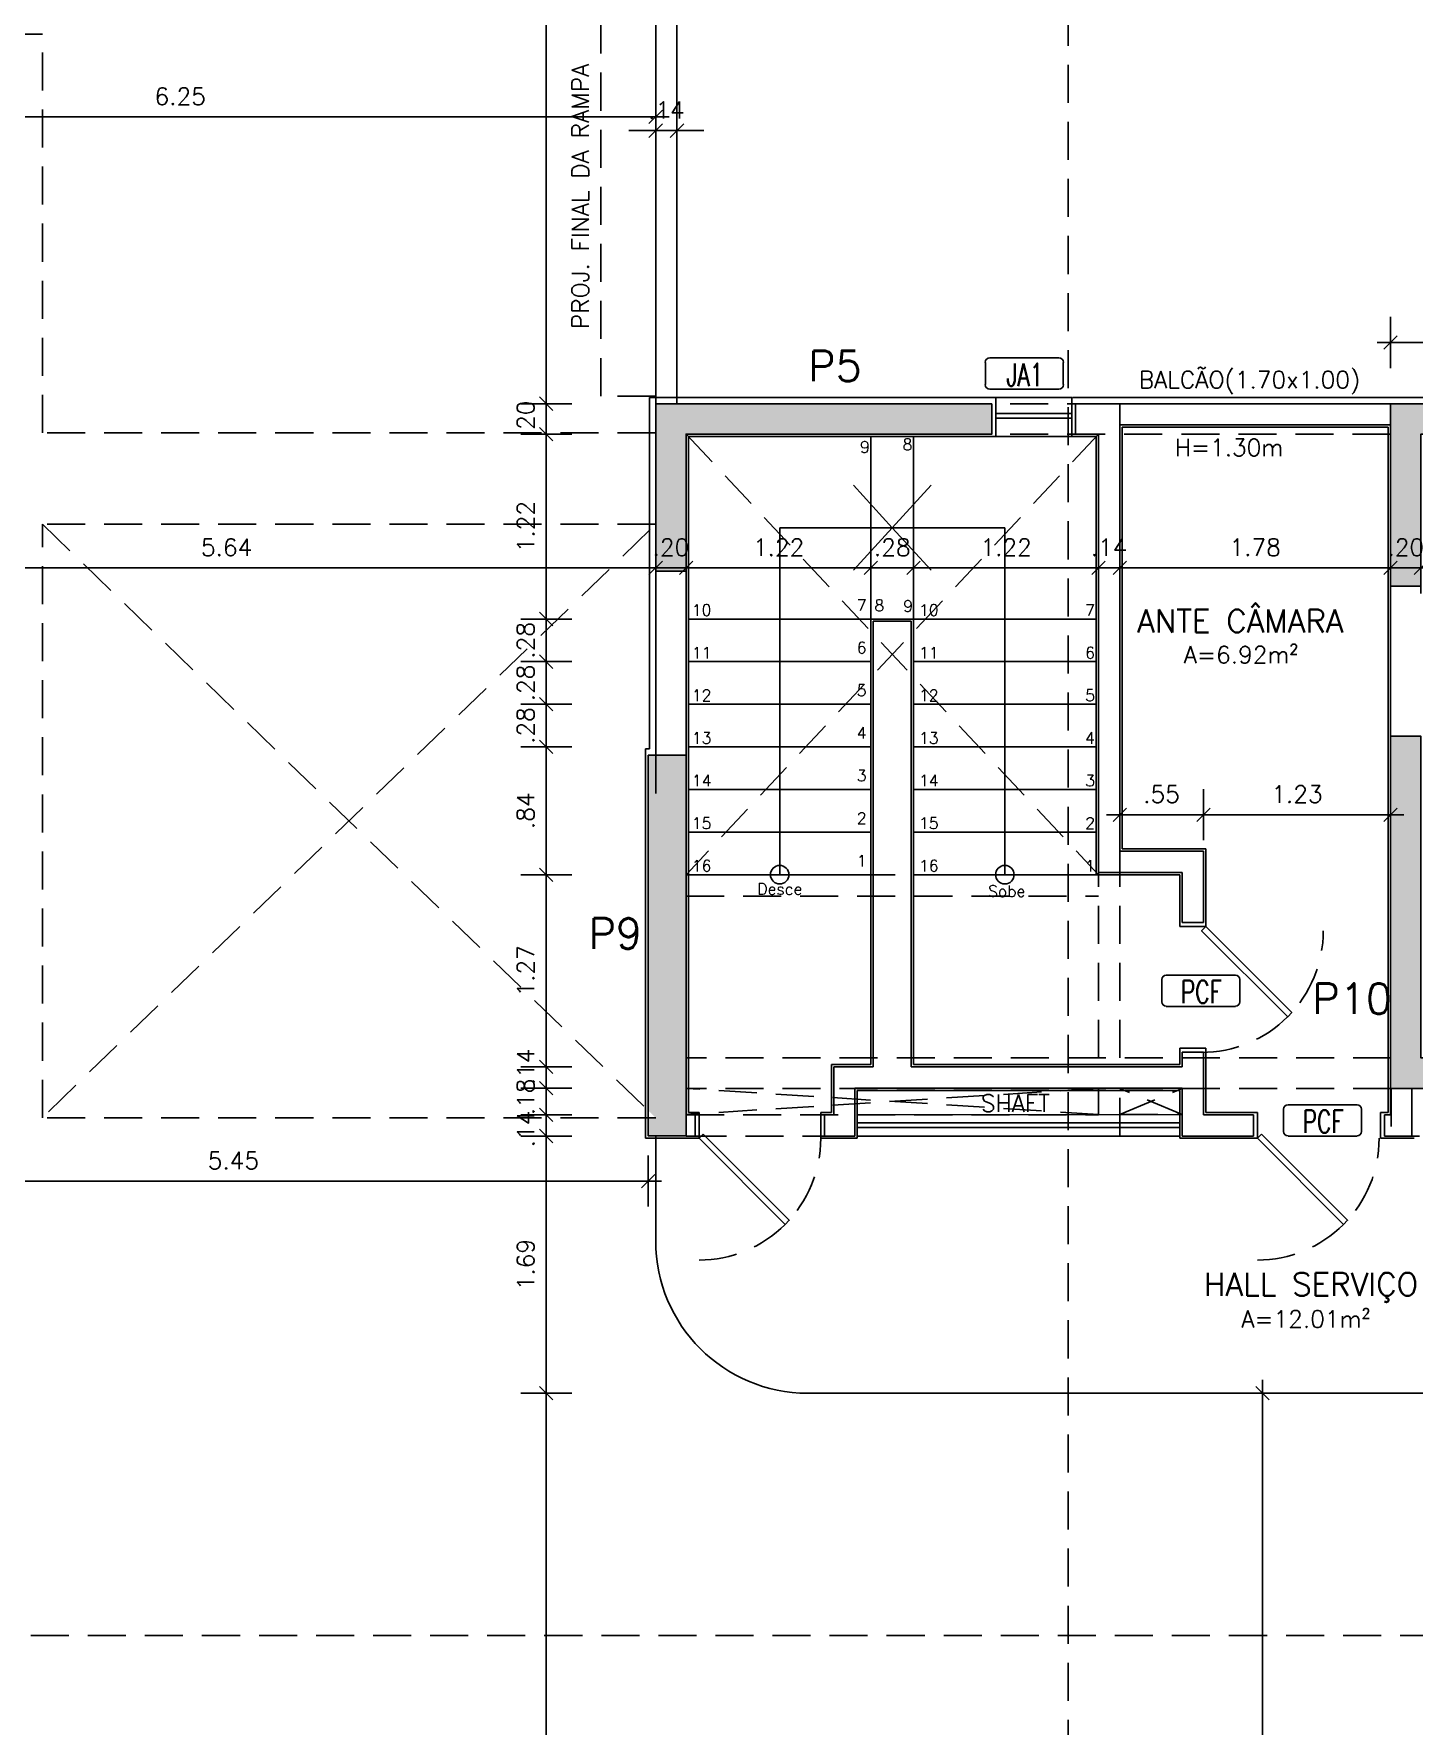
# Model space of a CAD drawing. Header units: millimetres. Extents: x 963.8 to 1035.8, y -131.7 to -87.
# Drawn here: x 999.09 to 1008.16, y -106.95 to -95.83 of the extents above; entities that cross this region are included whole.
import ezdxf
from ezdxf.enums import TextEntityAlignment as Align

# ---------------------------------------------------------------- set-up
doc = ezdxf.new("R2010")
doc.units = ezdxf.units.MM
doc.linetypes.add('DASHED2', pattern=[0.375, 0.25, -0.125])
doc.linetypes.add('HIDDEN', pattern=[0.375, 0.25, -0.125])
for name, color, linetype in [('COTA', 11, 'Continuous'), ('EM VISTA', 2, 'Continuous'), ('EMVISTA', 2, 'Continuous'), ('ESQUADRIA', 2, 'Continuous'), ('ESQUADRIA CT', 2, 'Continuous'), ('HACHURA 1', 8, 'Continuous'), ('HACHURIA', 11, 'Continuous'), ('INDICACOES', 2, 'Continuous'), ('LINHA', 1, 'Continuous'), ('PAREDE', 7, 'Continuous'), ('PILAR', 21, 'Continuous'), ('PISO', 1, 'Continuous'), ('PROJECAO', 1, 'DASHED2'), ('TEXTO 1', 3, 'Continuous'), ('TEXTO 2', 2, 'Continuous')]:
    doc.layers.add(name, color=color, linetype=linetype)
doc.styles.add('ROMANS', font='romans.shx')
doc.dimstyles.new('Copy of TICK75', dxfattribs={"dimtxt": 0.1125, "dimasz": 0.088, "dimexe": 0.18, "dimexo": 0.0625, "dimgap": 0.079, "dimtad": 1, "dimrnd": 0.005, "dimzin": 4, "dimdsep": 46, "dimtxsty": 'ROMANS', "dimblk1": 'TICK', "dimblk2": 'TICK', "dimsah": 1, "dimcen": 0.09, "dimse1": 1, "dimse2": 1, "dimclrd": 256, "dimclrt": 2, "dimaunit": 1, "dimadec": 0, "dimazin": 0, "dimtfac": 1, "dimtix": 1, "dimtmove": 2, "dimatfit": 3, "dimldrblk": 'TICK', "dimfxl": 1, "dimtolj": 1, "dimtzin": 0, "dimlwd": -1, "dimarcsym": 0})
pattern_1 = [(228.0128, (-931.564318, 111.74923), (-1.42240120861, -1.60020196627), [0.02392047, -2.368135]), (184.9697, (-931.5803205, 111.7314506), (2.13360345143, 0.17779874528), [0.04104835, -4.06378]), (132.5104, (-931.621214, 111.727895), (1.77799870628, -1.95580191047), [0.02894374, -2.865429]), (267.2737, (-931.6905565, 111.683445), (0.17779922796, 3.555998855736), [0.03738035, -3.700648]), (292.8337, (-931.6923345, 111.646107), (-0.889002523885, 2.1336012131), [0.03665438, -3.628786]), (357.2737, (-931.6781105, 111.612325), (-3.555998855736, 0.17779922796), [0.03738035, -3.700648]), (37.6942, (-931.6407725, 111.6105466), (-2.311401460287, -1.77799841499), [0.04943358, -4.893917]), (72.2553, (-931.6016565, 111.6407726), (1.244602489583, 3.911601134423), [0.0466704, -4.620371]), (121.4296, (-931.5874325, 111.685223), (-1.42240036647, 2.3113972812), [0.03750691, -3.713185]), (175.2364, (-931.60699, 111.717227), (1.95579846371, -0.1777983314), [0.04281991, -2.098173]), (222.3974, (-931.6496625, 111.7207826), (-2.133600064207, -1.955797455545), [0.05537546, -5.482176]), (138.8141, (-931.514534, 111.681667), (-1.2445992072, 1.066798359), [0.01890035, -1.871142]), (171.4692, (-931.5287585, 111.694113), (2.31139647169, -0.355600896), [0.03595774, -3.559822]), (225, (-931.56432, 111.69945), (-4e-17, -0.177799879), [0.02514463, -0.2263023]), (203.1986, (-931.576764, 111.720783), (0.8890029978, 0.3556015592), [0.01354087, -1.340542]), (291.8014, (-931.58921, 111.71545), (-0.1778001247, 0.5334003436), [0.01914962, -0.938336]), (30.9638, (-931.5821, 111.69767), (0.5333994368, 0.3556002771), [0.0311024, -1.005641]), (161.5651, (-931.55543, 111.71367), (0.3556001623, -0.1777997356), [0.02249009, -0.539763]), (16.3895, (-931.692334, 111.715449), (1.77800098098, 0.5333988905), [0.03150616, -3.119116]), (70.3462, (-931.662108, 111.724339), (-0.7111980182, -1.9557972342), [0.02643193, -2.616754]), (293.1986, (-931.555428, 111.74923), (-0.3556015592, 0.8890029978), [0.0270816, -1.327004]), (343.6105, (-931.54476, 111.724339), (-1.77800098098, 0.5333988905), [0.03150616, -3.119116]), (339.444, (-931.692334, 111.605213), (-0.8890011035, 0.35559956852), [0.03038245, -1.488739]), (294.7751, (-931.663886, 111.594545), (-0.88899792825, 1.95579909183), [0.02545704, -2.520252]), (66.8014, (-931.55365, 111.57143), (0.3556015592, 0.8890029978), [0.0270816, -1.327004]), (17.354, (-931.542982, 111.596323), (-2.31140012473, -0.71119892729), [0.02980481, -2.950668]), (69.444, (-931.640772, 111.57143), (-0.35559956852, -0.8890011035), [0.01519126, -1.503936]), (101.3099, (-931.56432, 111.57143), (-0.1777991224, 0.7111977223), [0.00906605, -0.89754]), (165.9638, (-931.566096, 111.58032), (0.5334003748, -0.1777996923), [0.03665438, -0.6964335]), (186.009, (-931.6016565, 111.589211), (1.77799737811, 0.1777995848), [0.03396869, -3.362898]), (303.6901, (-931.5821, 111.681667), (-0.177800061, 0.355599657), [0.02564268, -0.6154246]), (353.1572, (-931.5678745, 111.6603306), (3.022601249965, -0.355601592616), [0.04476899, -4.43212]), (60.9454, (-931.523424, 111.654997), (-0.7111983456, -1.24459703276), [0.01830556, -1.812258]), (90, (-931.51453, 111.671), (-0.1778, 0.1778), [0.010668, -0.167132]), (120.2564, (-931.605212, 111.594545), (0.71119849268, -1.24459937227), [0.02470069, -2.445373]), (48.0128, (-931.617658, 111.61588), (1.42240120861, 1.60020196627), [0.04784101, -2.344216]), (0, (-931.58565, 111.65144), (0.1778, 0.1778), [0.046228, -0.131572]), (325.3048, (-931.539426, 111.651441), (-1.77799691937, 1.24460011833), [0.0281127, -2.783151]), (254.0546, (-931.516312, 111.635439), (-0.1778004536, -0.7112016942), [0.02588803, -1.268519]), (207.646, (-931.5234245, 111.6105466), (-3.37819881343, -1.77800111823), [0.04215015, -4.172875]), (175.4261, (-931.5607625, 111.5909886), (-2.31140053233, 0.177799139785), [0.04459203, -4.414606]), (175.4261, (-931.5607625, 111.5909886), (-2.31140053233, 0.177799139785), [0.04459203, -4.414606])]

# ---------------------------------------------------------------- blocks, each defined once
blk = doc.blocks.new('IND ESQUADRIAS')
for p, q in [((-0.256, 0.103), (-0.256, 0.176)), ((-0.227, 0.206), (0.227, 0.206)), ((0.256, 0.103), (0.256, 0.176)), ((-0.256, 0.103), (-0.256, 0.03)), ((-0.227, 0), (0.227, 0)), ((0.256, 0.103), (0.256, 0.03))]:
    blk.add_line(p, q)
for centre, start, end in [((-0.227, 0.176), 90, 180), ((0.227, 0.176), 0, 90), ((-0.227, 0.03), 180, 270), ((0.227, 0.03), 270, 0)]:
    blk.add_arc(centre, 0.0298, start, end)
at = {"linetype": 'ByBlock', "style": 'ROMANS', "width": 0.7}
blk.add_attdef('P01', text='', height=0.15, dxfattribs=at).set_placement((0.004, -0.025), align=Align.BOTTOM_CENTER)
blk = doc.blocks.new('TICK')
at = {"layer": 'COTA'}
for p, q in [((0, 1.91), (0, -1.91)), ((-1, 0), (1, 0))]:
    blk.add_line(p, q, dxfattribs=at)
at = {"layer": 'COTA', "color": 2}
blk.add_line((0.5, 0.5), (-0.5, -0.5), dxfattribs=at)
blk = doc.blocks.new('*D129')
at = {"layer": 'COTA'}
blk.add_line((1007.162, -110.139), (1007.162, -104.855), dxfattribs=at)
at = {"layer": 'Defpoints', "color": 0}
for p in [(1006.849, -104.767), (1007.162, -104.767), (1006.849, -110.227)]:
    blk.add_point(p, dxfattribs=at)
at = {"layer": 'COTA', "xscale": 0.08800000000000001, "yscale": 0.08800000000000001, "zscale": 0.08800000000000001}
for p, rotation in [((1007.162, -104.767), 90), ((1007.162, -110.227), 270)]:
    blk.add_blockref('TICK', p, dxfattribs=dict(at, rotation=rotation))
at = {"layer": 'COTA', "color": 2, "insert": (1007.027, -107.497), "char_height": 0.1125, "attachment_point": 5, "rotation": 90, "style": 'ROMANS'}
blk.add_mtext('\\A1;5.46', dxfattribs=at)
blk = doc.blocks.new('*D125')
at = {"layer": 'COTA'}
blk.add_line((1008.091, -97.863), (1010.915, -97.863), dxfattribs=at)
at = {"layer": 'Defpoints', "color": 0}
for p in [(1011.003, -97.863), (1008.003, -98.265), (1011.003, -98.225)]:
    blk.add_point(p, dxfattribs=at)
at = {"layer": 'COTA', "xscale": 0.08800000000000001, "yscale": 0.08800000000000001, "zscale": 0.08800000000000001, "rotation": 180}
blk.add_blockref('TICK', (1008.003, -97.863), dxfattribs=at)
at = {"layer": 'COTA', "xscale": 0.08800000000000001, "yscale": 0.08800000000000001, "zscale": 0.08800000000000001}
blk.add_blockref('TICK', (1011.003, -97.863), dxfattribs=at)
at = {"layer": 'COTA', "color": 2, "insert": (1009.503, -97.727), "char_height": 0.1125, "attachment_point": 5, "style": 'ROMANS'}
blk.add_mtext('\\A1;3.00', dxfattribs=at)
blk = doc.blocks.new('*D113')
at = {"layer": 'COTA'}
for p, q in [((1003.085, -96.471), (1002.997, -96.471)), ((1003.173, -96.471), (1003.313, -96.471)), ((1003.401, -96.471), (1003.489, -96.471))]:
    blk.add_line(p, q, dxfattribs=at)
at = {"layer": 'Defpoints', "color": 0}
for p in [(1003.313, -96.471), (1003.173, -98.265), (1003.313, -98.265)]:
    blk.add_point(p, dxfattribs=at)
at = {"layer": 'COTA', "xscale": 0.08800000000000001, "yscale": 0.08800000000000001, "zscale": 0.08800000000000001}
blk.add_blockref('TICK', (1003.173, -96.471), dxfattribs=at)
at = {"layer": 'COTA', "xscale": 0.08800000000000001, "yscale": 0.08800000000000001, "zscale": 0.08800000000000001, "rotation": 180}
blk.add_blockref('TICK', (1003.313, -96.471), dxfattribs=at)
at = {"layer": 'COTA', "color": 2, "insert": (1003.243, -96.336), "char_height": 0.1125, "attachment_point": 5, "style": 'ROMANS'}
blk.add_mtext('\\A1;.14', dxfattribs=at)
blk = doc.blocks.new('*D112')
at = {"layer": 'COTA'}
blk.add_line((997.011, -96.381), (1003.085, -96.381), dxfattribs=at)
at = {"layer": 'Defpoints', "color": 0}
for p in [(1003.173, -96.381), (996.923, -96.951), (1003.173, -96.951)]:
    blk.add_point(p, dxfattribs=at)
at = {"layer": 'COTA', "xscale": 0.08800000000000001, "yscale": 0.08800000000000001, "zscale": 0.08800000000000001, "rotation": 180}
blk.add_blockref('TICK', (996.923, -96.381), dxfattribs=at)
at = {"layer": 'COTA', "xscale": 0.08800000000000001, "yscale": 0.08800000000000001, "zscale": 0.08800000000000001}
blk.add_blockref('TICK', (1003.173, -96.381), dxfattribs=at)
at = {"layer": 'COTA', "color": 2, "insert": (1000.048, -96.246), "char_height": 0.1125, "attachment_point": 5, "style": 'ROMANS'}
blk.add_mtext('\\A1;6.25', dxfattribs=at)
blk = doc.blocks.new('*D110')
at = {"layer": 'COTA'}
blk.add_line((997.761, -103.373), (1003.035, -103.373), dxfattribs=at)
at = {"layer": 'Defpoints', "color": 0}
for p in [(997.673, -102.826), (1003.123, -103.075), (1003.123, -103.373)]:
    blk.add_point(p, dxfattribs=at)
at = {"layer": 'COTA', "xscale": 0.08800000000000001, "yscale": 0.08800000000000001, "zscale": 0.08800000000000001, "rotation": 180}
blk.add_blockref('TICK', (997.673, -103.373), dxfattribs=at)
at = {"layer": 'COTA', "xscale": 0.08800000000000001, "yscale": 0.08800000000000001, "zscale": 0.08800000000000001}
blk.add_blockref('TICK', (1003.123, -103.373), dxfattribs=at)
at = {"layer": 'COTA', "color": 2, "insert": (1000.398, -103.238), "char_height": 0.1125, "attachment_point": 5, "style": 'ROMANS'}
blk.add_mtext('\\A1;5.45', dxfattribs=at)
blk = doc.blocks.new('*D101')
at = {"layer": 'COTA'}
blk.add_line((1006.861, -100.966), (1007.915, -100.966), dxfattribs=at)
at = {"layer": 'Defpoints', "color": 0}
for p in [(1008.003, -100.45), (1008.003, -100.966), (1006.773, -101.205)]:
    blk.add_point(p, dxfattribs=at)
at = {"layer": 'COTA', "xscale": 0.08800000000000001, "yscale": 0.08800000000000001, "zscale": 0.08800000000000001, "rotation": 180}
blk.add_blockref('TICK', (1006.773, -100.966), dxfattribs=at)
at = {"layer": 'COTA', "xscale": 0.08800000000000001, "yscale": 0.08800000000000001, "zscale": 0.08800000000000001}
blk.add_blockref('TICK', (1008.003, -100.966), dxfattribs=at)
at = {"layer": 'COTA', "color": 2, "insert": (1007.388, -100.831), "char_height": 0.1125, "attachment_point": 5, "style": 'ROMANS'}
blk.add_mtext('\\A1;1.23', dxfattribs=at)
blk = doc.blocks.new('*D100')
at = {"layer": 'COTA'}
blk.add_line((1006.311, -100.966), (1006.685, -100.966), dxfattribs=at)
at = {"layer": 'Defpoints', "color": 0}
for p in [(1006.773, -100.966), (1006.223, -101.205), (1006.773, -101.205)]:
    blk.add_point(p, dxfattribs=at)
at = {"layer": 'COTA', "xscale": 0.08800000000000001, "yscale": 0.08800000000000001, "zscale": 0.08800000000000001, "rotation": 180}
blk.add_blockref('TICK', (1006.223, -100.966), dxfattribs=at)
at = {"layer": 'COTA', "xscale": 0.08800000000000001, "yscale": 0.08800000000000001, "zscale": 0.08800000000000001}
blk.add_blockref('TICK', (1006.773, -100.966), dxfattribs=at)
at = {"layer": 'COTA', "color": 2, "insert": (1006.498, -100.831), "char_height": 0.1125, "attachment_point": 5, "style": 'ROMANS'}
blk.add_mtext('\\A1;.55', dxfattribs=at)
blk = doc.blocks.new('*D99')
at = {"layer": 'COTA'}
blk.add_line((1002.454, -103.165), (1002.454, -104.679), dxfattribs=at)
at = {"layer": 'Defpoints', "color": 0}
for p in [(1003.433, -103.077), (1002.454, -104.767), (1004.437, -104.767)]:
    blk.add_point(p, dxfattribs=at)
at = {"layer": 'COTA', "xscale": 0.08800000000000001, "yscale": 0.08800000000000001, "zscale": 0.08800000000000001}
for p, rotation in [((1002.454, -103.077), 90), ((1002.454, -104.767), 270)]:
    blk.add_blockref('TICK', p, dxfattribs=dict(at, rotation=rotation))
at = {"layer": 'COTA', "color": 2, "insert": (1002.319, -103.922), "char_height": 0.1125, "attachment_point": 5, "rotation": 90, "style": 'ROMANS'}
blk.add_mtext('\\A1;1.69', dxfattribs=at)
blk = doc.blocks.new('*D98')
at = {"layer": 'COTA'}
for p, q in [((1002.454, -102.849), (1002.454, -102.761)), ((1002.454, -102.937), (1002.454, -103.077)), ((1002.454, -103.165), (1002.454, -103.253))]:
    blk.add_line(p, q, dxfattribs=at)
at = {"layer": 'Defpoints', "color": 0}
for p in [(1003.433, -102.937), (1002.454, -103.077), (1003.433, -103.077)]:
    blk.add_point(p, dxfattribs=at)
at = {"layer": 'COTA', "xscale": 0.08800000000000001, "yscale": 0.08800000000000001, "zscale": 0.08800000000000001}
for p, rotation in [((1002.454, -102.937), 270), ((1002.454, -103.077), 90)]:
    blk.add_blockref('TICK', p, dxfattribs=dict(at, rotation=rotation))
at = {"layer": 'COTA', "color": 2, "insert": (1002.319, -103.031), "char_height": 0.1125, "attachment_point": 5, "rotation": 90, "style": 'ROMANS'}
blk.add_mtext('\\A1;.14', dxfattribs=at)
blk = doc.blocks.new('*D97')
at = {"layer": 'COTA'}
for p, q in [((1002.454, -102.675), (1002.454, -102.587)), ((1002.454, -102.763), (1002.454, -102.937)), ((1002.454, -103.025), (1002.454, -103.113))]:
    blk.add_line(p, q, dxfattribs=at)
at = {"layer": 'Defpoints', "color": 0}
for p in [(1004.483, -102.763), (1002.454, -102.937), (1003.433, -102.937)]:
    blk.add_point(p, dxfattribs=at)
at = {"layer": 'COTA', "xscale": 0.08800000000000001, "yscale": 0.08800000000000001, "zscale": 0.08800000000000001}
for p, rotation in [((1002.454, -102.763), 270), ((1002.454, -102.937), 90)]:
    blk.add_blockref('TICK', p, dxfattribs=dict(at, rotation=rotation))
at = {"layer": 'COTA', "color": 2, "insert": (1002.319, -102.82), "char_height": 0.1125, "attachment_point": 5, "rotation": 90, "style": 'ROMANS'}
blk.add_mtext('\\A1;.18', dxfattribs=at)
blk = doc.blocks.new('*D96')
at = {"layer": 'COTA'}
for p, q in [((1002.454, -102.535), (1002.454, -102.447)), ((1002.454, -102.623), (1002.454, -102.763)), ((1002.454, -102.851), (1002.454, -102.939))]:
    blk.add_line(p, q, dxfattribs=at)
at = {"layer": 'Defpoints', "color": 0}
for p in [(1004.343, -102.623), (1002.454, -102.763), (1004.483, -102.763)]:
    blk.add_point(p, dxfattribs=at)
at = {"layer": 'COTA', "xscale": 0.08800000000000001, "yscale": 0.08800000000000001, "zscale": 0.08800000000000001}
for p, rotation in [((1002.454, -102.623), 270), ((1002.454, -102.763), 90)]:
    blk.add_blockref('TICK', p, dxfattribs=dict(at, rotation=rotation))
at = {"layer": 'COTA', "color": 2, "insert": (1002.319, -102.623), "char_height": 0.1125, "attachment_point": 5, "rotation": 90, "style": 'ROMANS'}
blk.add_mtext('\\A1;.14', dxfattribs=at)
blk = doc.blocks.new('*D95')
at = {"layer": 'COTA'}
blk.add_line((1002.454, -101.448), (1002.454, -102.535), dxfattribs=at)
at = {"layer": 'Defpoints', "color": 0}
for p in [(1003.388, -101.36), (1002.454, -102.623), (1004.343, -102.623)]:
    blk.add_point(p, dxfattribs=at)
at = {"layer": 'COTA', "xscale": 0.08800000000000001, "yscale": 0.08800000000000001, "zscale": 0.08800000000000001}
for p, rotation in [((1002.454, -101.36), 90), ((1002.454, -102.623), 270)]:
    blk.add_blockref('TICK', p, dxfattribs=dict(at, rotation=rotation))
at = {"layer": 'COTA', "color": 2, "insert": (1002.319, -101.992), "char_height": 0.1125, "attachment_point": 5, "rotation": 90, "style": 'ROMANS'}
blk.add_mtext('\\A1;1.27', dxfattribs=at)
blk = doc.blocks.new('*D94')
at = {"layer": 'COTA'}
blk.add_line((1002.454, -100.608), (1002.454, -101.272), dxfattribs=at)
at = {"layer": 'Defpoints', "color": 0}
for p in [(1003.388, -100.52), (1002.454, -101.36), (1003.388, -101.36)]:
    blk.add_point(p, dxfattribs=at)
at = {"layer": 'COTA', "xscale": 0.08800000000000001, "yscale": 0.08800000000000001, "zscale": 0.08800000000000001}
for p, rotation in [((1002.454, -100.52), 90), ((1002.454, -101.36), 270)]:
    blk.add_blockref('TICK', p, dxfattribs=dict(at, rotation=rotation))
at = {"layer": 'COTA', "color": 2, "insert": (1002.319, -100.94), "char_height": 0.1125, "attachment_point": 5, "rotation": 90, "style": 'ROMANS'}
blk.add_mtext('\\A1;.84', dxfattribs=at)
blk = doc.blocks.new('*D93')
at = {"layer": 'COTA'}
for p, q in [((1002.454, -100.152), (1002.454, -100.064)), ((1002.454, -100.24), (1002.454, -100.52)), ((1002.454, -100.608), (1002.454, -100.696))]:
    blk.add_line(p, q, dxfattribs=at)
at = {"layer": 'Defpoints', "color": 0}
for p in [(1003.388, -100.24), (1002.454, -100.52), (1003.388, -100.52)]:
    blk.add_point(p, dxfattribs=at)
at = {"layer": 'COTA', "xscale": 0.08800000000000001, "yscale": 0.08800000000000001, "zscale": 0.08800000000000001}
for p, rotation in [((1002.454, -100.24), 270), ((1002.454, -100.52), 90)]:
    blk.add_blockref('TICK', p, dxfattribs=dict(at, rotation=rotation))
at = {"layer": 'COTA', "color": 2, "insert": (1002.319, -100.38), "char_height": 0.1125, "attachment_point": 5, "rotation": 90, "style": 'ROMANS'}
blk.add_mtext('\\A1;.28', dxfattribs=at)
blk = doc.blocks.new('*D92')
at = {"layer": 'COTA'}
for p, q in [((1002.454, -99.872), (1002.454, -99.784)), ((1002.454, -99.96), (1002.454, -100.24)), ((1002.454, -100.328), (1002.454, -100.416))]:
    blk.add_line(p, q, dxfattribs=at)
at = {"layer": 'Defpoints', "color": 0}
for p in [(1003.388, -99.96), (1002.454, -100.24), (1003.388, -100.24)]:
    blk.add_point(p, dxfattribs=at)
at = {"layer": 'COTA', "xscale": 0.08800000000000001, "yscale": 0.08800000000000001, "zscale": 0.08800000000000001}
for p, rotation in [((1002.454, -99.96), 270), ((1002.454, -100.24), 90)]:
    blk.add_blockref('TICK', p, dxfattribs=dict(at, rotation=rotation))
at = {"layer": 'COTA', "color": 2, "insert": (1002.319, -100.1), "char_height": 0.1125, "attachment_point": 5, "rotation": 90, "style": 'ROMANS'}
blk.add_mtext('\\A1;.28', dxfattribs=at)
blk = doc.blocks.new('*D91')
at = {"layer": 'COTA'}
for p, q in [((1002.454, -99.592), (1002.454, -99.504)), ((1002.454, -99.68), (1002.454, -99.96)), ((1002.454, -100.048), (1002.454, -100.136))]:
    blk.add_line(p, q, dxfattribs=at)
at = {"layer": 'Defpoints', "color": 0}
for p in [(1003.388, -99.68), (1002.454, -99.96), (1003.388, -99.96)]:
    blk.add_point(p, dxfattribs=at)
at = {"layer": 'COTA', "xscale": 0.08800000000000001, "yscale": 0.08800000000000001, "zscale": 0.08800000000000001}
for p, rotation in [((1002.454, -99.68), 270), ((1002.454, -99.96), 90)]:
    blk.add_blockref('TICK', p, dxfattribs=dict(at, rotation=rotation))
at = {"layer": 'COTA', "color": 2, "insert": (1002.319, -99.82), "char_height": 0.1125, "attachment_point": 5, "rotation": 90, "style": 'ROMANS'}
blk.add_mtext('\\A1;.28', dxfattribs=at)
blk = doc.blocks.new('*D90')
at = {"layer": 'COTA'}
blk.add_line((1002.454, -98.553), (1002.454, -99.592), dxfattribs=at)
at = {"layer": 'Defpoints', "color": 0}
for p in [(1003.373, -98.465), (1002.454, -99.68), (1003.388, -99.68)]:
    blk.add_point(p, dxfattribs=at)
at = {"layer": 'COTA', "xscale": 0.08800000000000001, "yscale": 0.08800000000000001, "zscale": 0.08800000000000001}
for p, rotation in [((1002.454, -98.465), 90), ((1002.454, -99.68), 270)]:
    blk.add_blockref('TICK', p, dxfattribs=dict(at, rotation=rotation))
at = {"layer": 'COTA', "color": 2, "insert": (1002.319, -99.073), "char_height": 0.1125, "attachment_point": 5, "rotation": 90, "style": 'ROMANS'}
blk.add_mtext('\\A1;1.22', dxfattribs=at)
blk = doc.blocks.new('*D42')
at = {"layer": 'COTA'}
for p, q in [((1002.454, -98.177), (1002.454, -98.089)), ((1002.454, -98.265), (1002.454, -98.465)), ((1002.454, -98.553), (1002.454, -98.641))]:
    blk.add_line(p, q, dxfattribs=at)
at = {"layer": 'Defpoints', "color": 0}
for p in [(1003.173, -98.265), (1002.454, -98.465), (1003.373, -98.465)]:
    blk.add_point(p, dxfattribs=at)
at = {"layer": 'COTA', "xscale": 0.08800000000000001, "yscale": 0.08800000000000001, "zscale": 0.08800000000000001}
for p, rotation in [((1002.454, -98.265), 270), ((1002.454, -98.465), 90)]:
    blk.add_blockref('TICK', p, dxfattribs=dict(at, rotation=rotation))
at = {"layer": 'COTA', "color": 2, "insert": (1002.319, -98.365), "char_height": 0.1125, "attachment_point": 5, "rotation": 90, "style": 'ROMANS'}
blk.add_mtext('\\A1;.20', dxfattribs=at)
blk = doc.blocks.new('*D89')
at = {"layer": 'COTA'}
blk.add_line((1002.454, -91.203), (1002.454, -98.177), dxfattribs=at)
at = {"layer": 'Defpoints', "color": 0}
for p in [(1003.148, -91.115), (1002.454, -98.265), (1003.173, -98.265)]:
    blk.add_point(p, dxfattribs=at)
at = {"layer": 'COTA', "xscale": 0.08800000000000001, "yscale": 0.08800000000000001, "zscale": 0.08800000000000001}
for p, rotation in [((1002.454, -91.115), 90), ((1002.454, -98.265), 270)]:
    blk.add_blockref('TICK', p, dxfattribs=dict(at, rotation=rotation))
at = {"layer": 'COTA', "color": 2, "insert": (1002.319, -94.69), "char_height": 0.1125, "attachment_point": 5, "rotation": 90, "style": 'ROMANS'}
blk.add_mtext('\\A1;7.15', dxfattribs=at)
blk = doc.blocks.new('*D77')
at = {"layer": 'COTA'}
blk.add_line((1008.291, -99.344), (1009.995, -99.344), dxfattribs=at)
at = {"layer": 'Defpoints', "color": 0}
for p in [(1008.203, -98.465), (1010.083, -98.939), (1010.083, -99.344)]:
    blk.add_point(p, dxfattribs=at)
at = {"layer": 'COTA', "xscale": 0.08800000000000001, "yscale": 0.08800000000000001, "zscale": 0.08800000000000001, "rotation": 180}
blk.add_blockref('TICK', (1008.203, -99.344), dxfattribs=at)
at = {"layer": 'COTA', "xscale": 0.08800000000000001, "yscale": 0.08800000000000001, "zscale": 0.08800000000000001}
blk.add_blockref('TICK', (1010.083, -99.344), dxfattribs=at)
at = {"layer": 'COTA', "color": 2, "insert": (1009.143, -99.209), "char_height": 0.1125, "attachment_point": 5, "style": 'ROMANS'}
blk.add_mtext('\\A1;1.88', dxfattribs=at)
blk = doc.blocks.new('*D76')
at = {"layer": 'COTA'}
for p, q in [((1007.915, -99.344), (1007.827, -99.344)), ((1008.003, -99.344), (1008.203, -99.344)), ((1008.291, -99.344), (1008.379, -99.344))]:
    blk.add_line(p, q, dxfattribs=at)
at = {"layer": 'Defpoints', "color": 0}
for p in [(1008.003, -98.265), (1008.203, -98.465), (1008.203, -99.344)]:
    blk.add_point(p, dxfattribs=at)
at = {"layer": 'COTA', "xscale": 0.08800000000000001, "yscale": 0.08800000000000001, "zscale": 0.08800000000000001}
blk.add_blockref('TICK', (1008.003, -99.344), dxfattribs=at)
at = {"layer": 'COTA', "xscale": 0.08800000000000001, "yscale": 0.08800000000000001, "zscale": 0.08800000000000001, "rotation": 180}
blk.add_blockref('TICK', (1008.203, -99.344), dxfattribs=at)
at = {"layer": 'COTA', "color": 2, "insert": (1008.103, -99.209), "char_height": 0.1125, "attachment_point": 5, "style": 'ROMANS'}
blk.add_mtext('\\A1;.20', dxfattribs=at)
blk = doc.blocks.new('*D75')
at = {"layer": 'COTA'}
blk.add_line((1006.311, -99.344), (1007.915, -99.344), dxfattribs=at)
at = {"layer": 'Defpoints', "color": 0}
for p in [(1006.223, -98.265), (1008.003, -98.265), (1008.003, -99.344)]:
    blk.add_point(p, dxfattribs=at)
at = {"layer": 'COTA', "xscale": 0.08800000000000001, "yscale": 0.08800000000000001, "zscale": 0.08800000000000001, "rotation": 180}
blk.add_blockref('TICK', (1006.223, -99.344), dxfattribs=at)
at = {"layer": 'COTA', "xscale": 0.08800000000000001, "yscale": 0.08800000000000001, "zscale": 0.08800000000000001}
blk.add_blockref('TICK', (1008.003, -99.344), dxfattribs=at)
at = {"layer": 'COTA', "color": 2, "insert": (1007.113, -99.209), "char_height": 0.1125, "attachment_point": 5, "style": 'ROMANS'}
blk.add_mtext('\\A1;1.78', dxfattribs=at)
blk = doc.blocks.new('*D74')
at = {"layer": 'COTA'}
for p, q in [((1005.995, -99.344), (1005.907, -99.344)), ((1006.083, -99.344), (1006.223, -99.344)), ((1006.311, -99.344), (1006.399, -99.344))]:
    blk.add_line(p, q, dxfattribs=at)
at = {"layer": 'Defpoints', "color": 0}
for p in [(1006.223, -98.265), (1006.083, -98.465), (1006.223, -99.344)]:
    blk.add_point(p, dxfattribs=at)
at = {"layer": 'COTA', "xscale": 0.08800000000000001, "yscale": 0.08800000000000001, "zscale": 0.08800000000000001}
blk.add_blockref('TICK', (1006.083, -99.344), dxfattribs=at)
at = {"layer": 'COTA', "xscale": 0.08800000000000001, "yscale": 0.08800000000000001, "zscale": 0.08800000000000001, "rotation": 180}
blk.add_blockref('TICK', (1006.223, -99.344), dxfattribs=at)
at = {"layer": 'COTA', "color": 2, "insert": (1006.153, -99.209), "char_height": 0.1125, "attachment_point": 5, "style": 'ROMANS'}
blk.add_mtext('\\A1;.14', dxfattribs=at)
blk = doc.blocks.new('*D73')
at = {"layer": 'COTA'}
blk.add_line((1004.956, -99.344), (1005.995, -99.344), dxfattribs=at)
at = {"layer": 'Defpoints', "color": 0}
for p in [(1004.868, -98.48), (1006.083, -98.465), (1006.083, -99.344)]:
    blk.add_point(p, dxfattribs=at)
at = {"layer": 'COTA', "xscale": 0.08800000000000001, "yscale": 0.08800000000000001, "zscale": 0.08800000000000001, "rotation": 180}
blk.add_blockref('TICK', (1004.868, -99.344), dxfattribs=at)
at = {"layer": 'COTA', "xscale": 0.08800000000000001, "yscale": 0.08800000000000001, "zscale": 0.08800000000000001}
blk.add_blockref('TICK', (1006.083, -99.344), dxfattribs=at)
at = {"layer": 'COTA', "color": 2, "insert": (1005.476, -99.209), "char_height": 0.1125, "attachment_point": 5, "style": 'ROMANS'}
blk.add_mtext('\\A1;1.22', dxfattribs=at)
blk = doc.blocks.new('*D32')
at = {"layer": 'COTA'}
for p, q in [((1004.5, -99.344), (1004.412, -99.344)), ((1004.588, -99.344), (1004.868, -99.344)), ((1004.956, -99.344), (1005.044, -99.344))]:
    blk.add_line(p, q, dxfattribs=at)
at = {"layer": 'Defpoints', "color": 0}
for p in [(1004.588, -98.48), (1004.868, -98.48), (1004.868, -99.344)]:
    blk.add_point(p, dxfattribs=at)
at = {"layer": 'COTA', "xscale": 0.08800000000000001, "yscale": 0.08800000000000001, "zscale": 0.08800000000000001}
blk.add_blockref('TICK', (1004.588, -99.344), dxfattribs=at)
at = {"layer": 'COTA', "xscale": 0.08800000000000001, "yscale": 0.08800000000000001, "zscale": 0.08800000000000001, "rotation": 180}
blk.add_blockref('TICK', (1004.868, -99.344), dxfattribs=at)
at = {"layer": 'COTA', "color": 2, "insert": (1004.728, -99.209), "char_height": 0.1125, "attachment_point": 5, "style": 'ROMANS'}
blk.add_mtext('\\A1;.28', dxfattribs=at)
blk = doc.blocks.new('*D72')
at = {"layer": 'COTA'}
blk.add_line((1003.461, -99.344), (1004.5, -99.344), dxfattribs=at)
at = {"layer": 'Defpoints', "color": 0}
for p in [(1004.588, -98.48), (1003.373, -99.065), (1004.588, -99.344)]:
    blk.add_point(p, dxfattribs=at)
at = {"layer": 'COTA', "xscale": 0.08800000000000001, "yscale": 0.08800000000000001, "zscale": 0.08800000000000001, "rotation": 180}
blk.add_blockref('TICK', (1003.373, -99.344), dxfattribs=at)
at = {"layer": 'COTA', "xscale": 0.08800000000000001, "yscale": 0.08800000000000001, "zscale": 0.08800000000000001}
blk.add_blockref('TICK', (1004.588, -99.344), dxfattribs=at)
at = {"layer": 'COTA', "color": 2, "insert": (1003.981, -99.209), "char_height": 0.1125, "attachment_point": 5, "style": 'ROMANS'}
blk.add_mtext('\\A1;1.22', dxfattribs=at)
blk = doc.blocks.new('*D71')
at = {"layer": 'COTA'}
for p, q in [((1003.085, -99.344), (1002.997, -99.344)), ((1003.173, -99.344), (1003.373, -99.344)), ((1003.461, -99.344), (1003.549, -99.344))]:
    blk.add_line(p, q, dxfattribs=at)
at = {"layer": 'Defpoints', "color": 0}
for p in [(1003.173, -98.215), (1003.373, -99.065), (1003.373, -99.344)]:
    blk.add_point(p, dxfattribs=at)
at = {"layer": 'COTA', "xscale": 0.08800000000000001, "yscale": 0.08800000000000001, "zscale": 0.08800000000000001}
blk.add_blockref('TICK', (1003.173, -99.344), dxfattribs=at)
at = {"layer": 'COTA', "xscale": 0.08800000000000001, "yscale": 0.08800000000000001, "zscale": 0.08800000000000001, "rotation": 180}
blk.add_blockref('TICK', (1003.373, -99.344), dxfattribs=at)
at = {"layer": 'COTA', "color": 2, "insert": (1003.273, -99.209), "char_height": 0.1125, "attachment_point": 5, "style": 'ROMANS'}
blk.add_mtext('\\A1;.20', dxfattribs=at)
blk = doc.blocks.new('*D70')
at = {"layer": 'COTA'}
blk.add_line((997.621, -99.344), (1003.085, -99.344), dxfattribs=at)
at = {"layer": 'Defpoints', "color": 0}
for p in [(997.533, -97.736), (1003.173, -98.215), (1003.173, -99.344)]:
    blk.add_point(p, dxfattribs=at)
at = {"layer": 'COTA', "xscale": 0.08800000000000001, "yscale": 0.08800000000000001, "zscale": 0.08800000000000001, "rotation": 180}
blk.add_blockref('TICK', (997.533, -99.344), dxfattribs=at)
at = {"layer": 'COTA', "xscale": 0.08800000000000001, "yscale": 0.08800000000000001, "zscale": 0.08800000000000001}
blk.add_blockref('TICK', (1003.173, -99.344), dxfattribs=at)
at = {"layer": 'COTA', "color": 2, "insert": (1000.353, -99.209), "char_height": 0.1125, "attachment_point": 5, "style": 'ROMANS'}
blk.add_mtext('\\A1;5.64', dxfattribs=at)
blk = doc.blocks.new('*D26')
at = {"layer": 'COTA'}
blk.add_line((1002.454, -104.855), (1002.454, -110.257), dxfattribs=at)
at = {"layer": 'Defpoints', "color": 0}
for p in [(1004.208, -104.767), (1002.454, -110.345), (1002.899, -110.345)]:
    blk.add_point(p, dxfattribs=at)
at = {"layer": 'COTA', "xscale": 0.08800000000000001, "yscale": 0.08800000000000001, "zscale": 0.08800000000000001}
for p, rotation in [((1002.454, -104.767), 90), ((1002.454, -110.345), 270)]:
    blk.add_blockref('TICK', p, dxfattribs=dict(at, rotation=rotation))
at = {"layer": 'COTA', "color": 2, "insert": (1002.319, -107.556), "char_height": 0.1125, "attachment_point": 5, "rotation": 90, "style": 'ROMANS'}
blk.add_mtext('\\A1;5.58', dxfattribs=at)
blk = doc.blocks.new('P80')
at = {"layer": 'ESQUADRIA CT', "color": 1, "linetype": 'HIDDEN'}
blk.add_lwpolyline([(0, 0.8, 0.414214), (-0.8, 0, 0.414214)], format="xyb", dxfattribs=at)
at = {"layer": 'ESQUADRIA CT'}
blk.add_lwpolyline([(-0.027, -0.027), (-0.593, 0.538), (-0.566, 0.566), (0, 0)], close=True, dxfattribs=at)
blk = doc.blocks.new('ESTRUTURA(20-03-2019)')
at = {"layer": 'HACHURA 1'}
h = blk.add_hatch(dxfattribs=at)
h.set_pattern_fill('GRAVEL', color=256, scale=0.007, style=0)
h.set_pattern_definition(pattern_1)
h.paths.add_polyline_path([(-15.85, 13.172), (-18.06, 13.172), (-18.06, 12.072), (-17.86, 12.072), (-17.86, 12.372), (-17.86, 12.972), (-15.85, 12.972)])
h.paths.add_polyline_path([(-18.106, 12.313), (-17.814, 12.313), (-17.814, 12.144), (-18.106, 12.144)], flags=9)
h = blk.add_hatch(dxfattribs=at)
h.set_pattern_fill('GRAVEL', color=256, scale=0.007, style=0)
h.set_pattern_definition(pattern_1)
h.paths.add_polyline_path([(-11.01, 13.172), (-13.23, 13.172), (-13.23, 11.972), (-13.03, 11.972), (-13.03, 12.972), (-11.01, 12.972)])
h.paths.add_polyline_path([(-13.276, 12.313), (-12.984, 12.313), (-12.984, 12.144), (-13.276, 12.144)], flags=9)
h = blk.add_hatch(dxfattribs=at)
h.set_pattern_fill('GRAVEL', color=256, scale=0.007, style=0)
h.set_pattern_definition(pattern_1)
h.paths.add_polyline_path([(-12.635, 8.873), (-13.03, 8.873), (-13.03, 9.873), (-13.23, 9.873), (-13.23, 8.673), (-12.635, 8.673)])
h.paths.add_polyline_path([(-13.03, 10.987), (-13.23, 10.987), (-13.23, 9.873), (-13.03, 9.873)])
h.paths.add_polyline_path([(-12.704, 8.627), (-12.704, 8.919), (-12.535, 8.919), (-12.535, 8.627)], flags=9)
h = blk.add_hatch(dxfattribs=at)
h.set_pattern_fill('GRAVEL', color=256, scale=0.007, style=0)
h.set_pattern_definition(pattern_1)
h.paths.add_polyline_path([(-17.86, 10.862), (-18.11, 10.862), (-18.11, 8.528), (-18.06, 8.48), (-18.11, 8.48), (-18.11, 8.362), (-17.86, 8.362)])
at = {"layer": 'PILAR'}
for points in [[(-15.85, 13.172), (-18.06, 13.172), (-18.06, 12.072), (-17.86, 12.072), (-17.86, 12.972), (-15.85, 12.972), (-15.85, 13.172)], [(-13.23, 13.172), (-13.23, 11.972), (-13.03, 11.972), (-13.03, 12.972), (-11.01, 12.972), (-11.01, 13.172), (-13.23, 13.172)], [(-13.23, 8.673), (-13.23, 10.987), (-13.03, 10.987), (-13.03, 8.873), (-12.635, 8.873)], [(-18.11, 10.862), (-18.11, 8.362), (-17.86, 8.362), (-17.86, 10.862), (-18.11, 10.862)], [(-12.635, 8.673), (-13.23, 8.673)]]:
    blk.add_lwpolyline(points, dxfattribs=at)
at = {"layer": 'PROJECAO', "color": 11}
for p, q in [((-30.131, 15.601), (-22.09, 15.601)), ((-22.09, 12.98), (-22.09, 15.601)), ((-13.23, 13.172), (-15.85, 13.172)), ((-18.06, 12.98), (-22.09, 12.98)), ((-17.86, 12.972), (-15.15, 10.077)), ((-15.15, 12.972), (-17.86, 10.077)), ((-13.23, 12.972), (-15.85, 12.972)), ((-15.15, 8.873), (-15.15, 12.972)), ((-15.01, 8.873), (-15.01, 12.972)), ((-18.06, 12.38), (-22.09, 12.38)), ((-22.09, 8.48), (-22.09, 12.38)), ((-22.09, 12.38), (-18.06, 8.48)), ((-22.05, 8.52), (-18.06, 12.38)), ((-18.06, 10.61), (-18.06, 12.372)), ((-17.86, 12.372), (-17.86, 10.61)), ((-13.23, 11.972), (-13.23, 10.987)), ((-17.86, 10.077), (-15.15, 10.077)), ((-17.86, 9.937), (-15.15, 9.937)), ((-13.226, 8.873), (-17.86, 8.873)), ((-15.15, 8.673), (-17.86, 8.502)), ((-15.15, 8.502), (-17.86, 8.673)), ((-13.226, 8.673), (-17.86, 8.673)), ((-15.15, 8.5), (-15.15, 8.673)), ((-15.01, 8.36), (-15.01, 8.673)), ((-15.01, 8.502), (-14.6, 8.673)), ((-14.6, 8.502), (-15.01, 8.673)), ((-14.6, 8.502), (-14.6, 8.673)), ((-13.226, 8.673), (-13.226, 8.36)), ((-18.06, 8.48), (-22.09, 8.48)), ((-17.86, 8.5), (-15.15, 8.5)), ((-15.01, 8.502), (-14.6, 8.502)), ((-17.845, 8.36), (-15.01, 8.36)), ((-11.165, 8.36), (-13.226, 8.36))]:
    blk.add_line(p, q, dxfattribs=at)

msp = doc.modelspace()

# ---------------------------------------------------------------- linework, layer by layer
at = {"layer": 'EM VISTA'}
for p, q in [((1003.173, -98.265), (1003.173, -91.115)), ((1003.313, -98.265), (1003.313, -91.115))]:
    msp.add_line(p, q, dxfattribs=at)
at = {"layer": 'EMVISTA'}
for p, q in [((1008.003, -98.265), (1006.223, -98.265)), ((1008.003, -98.405), (1006.223, -98.405))]:
    msp.add_line(p, q, dxfattribs=at)
at = {"layer": 'ESQUADRIA', "color": 1}
for p, q in [((1005.908, -98.225), (1005.408, -98.225)), ((1005.908, -98.225), (1005.408, -98.225)), ((1005.908, -98.48), (1005.408, -98.48)), ((1006.618, -102.937), (1004.498, -102.935)), ((1006.618, -103.077), (1004.498, -103.077))]:
    msp.add_line(p, q, dxfattribs=at)
at = {"layer": 'ESQUADRIA'}
for p, q in [((1005.908, -98.33), (1005.408, -98.33)), ((1005.908, -98.36), (1005.408, -98.36)), ((1004.498, -102.991), (1006.618, -102.991)), ((1004.498, -103.021), (1006.618, -103.021))]:
    msp.add_line(p, q, dxfattribs=at)
at = {"layer": 'HACHURIA'}
for p, q in [((1005.408, -98.225), (1003.133, -98.225)), ((1003.133, -100.534), (1003.133, -98.225)), ((1005.408, -98.48), (1005.408, -98.225)), ((1005.908, -98.48), (1005.908, -98.225)), ((1011.003, -98.225), (1005.913, -98.225)), ((1005.413, -98.48), (1003.388, -98.48)), ((1003.388, -102.922), (1003.388, -98.48)), ((1006.068, -98.48), (1005.908, -98.48)), ((1006.068, -101.36), (1006.068, -98.48)), ((1007.988, -98.42), (1006.238, -98.42)), ((1006.238, -101.19), (1006.238, -98.42)), ((1007.988, -102.922), (1007.988, -98.42)), ((1004.588, -99.68), (1004.868, -99.68)), ((1004.588, -102.608), (1004.588, -99.68)), ((1004.868, -102.608), (1004.868, -99.68)), ((1003.133, -100.534), (1003.107, -100.534)), ((1003.107, -103.092), (1003.107, -100.534)), ((1006.788, -101.19), (1006.238, -101.19)), ((1006.788, -101.7), (1006.788, -101.19)), ((1006.618, -101.36), (1006.068, -101.36)), ((1006.618, -101.7), (1006.618, -101.36)), ((1006.788, -101.7), (1006.618, -101.7)), ((1006.618, -102.608), (1006.618, -102.5)), ((1006.788, -102.5), (1006.618, -102.5)), ((1006.788, -102.922), (1006.788, -102.5)), ((1004.328, -102.608), (1004.328, -102.922)), ((1004.588, -102.608), (1004.328, -102.608)), ((1006.618, -102.608), (1004.868, -102.608)), ((1004.498, -102.778), (1004.498, -103.092)), ((1006.618, -102.778), (1004.498, -102.778)), ((1006.618, -103.092), (1006.618, -102.778)), ((1003.458, -102.922), (1003.388, -102.922)), ((1003.458, -102.922), (1003.458, -103.092)), ((1004.328, -102.922), (1004.258, -102.922)), ((1004.258, -102.922), (1004.258, -103.092)), ((1007.128, -102.922), (1006.788, -102.922)), ((1007.128, -103.092), (1007.128, -102.922)), ((1007.938, -103.092), (1007.938, -102.922)), ((1007.988, -102.922), (1007.938, -102.922)), ((1003.458, -103.092), (1003.107, -103.092)), ((1004.498, -103.092), (1004.258, -103.092)), ((1007.128, -103.092), (1006.618, -103.092)), ((1008.158, -103.092), (1007.938, -103.092))]:
    msp.add_line(p, q, dxfattribs=at)
at = {"layer": 'LINHA', "color": 3}
for q in [(1004.473, -98.801), (1004.983, -98.801), (1004.473, -99.359), (1004.983, -99.359)]:
    msp.add_line((1004.728, -99.08), q, dxfattribs=at)
at = {"layer": 'LINHA'}
for p, q in [((1003.988, -101.36), (1003.988, -99.08)), ((1003.988, -99.08), (1005.468, -99.08)), ((1005.468, -101.36), (1005.468, -99.08))]:
    msp.add_line(p, q, dxfattribs=at)
at = {"layer": 'LINHA', "color": 3}
for centre in [(1003.988, -101.36), (1005.468, -101.36)]:
    msp.add_circle(centre, 0.0608, dxfattribs=at)
at = {"layer": 'PAREDE'}
for p, q in [((1005.933, -98.465), (1005.933, -98.265)), ((1006.223, -98.265), (1005.938, -98.265)), ((1006.223, -101.205), (1006.223, -98.265)), ((1006.083, -98.465), (1005.933, -98.465)), ((1006.083, -101.345), (1006.083, -98.465)), ((1003.173, -100.575), (1003.173, -99.065)), ((1003.373, -100.575), (1003.373, -99.065)), ((1008.003, -100.45), (1008.003, -99.465)), ((1004.603, -99.695), (1004.853, -99.695)), ((1004.603, -102.623), (1004.603, -99.695)), ((1004.853, -102.623), (1004.853, -99.695)), ((1006.773, -101.205), (1006.223, -101.205)), ((1006.773, -101.675), (1006.773, -101.205)), ((1006.633, -101.345), (1006.083, -101.345)), ((1006.633, -101.675), (1006.633, -101.345)), ((1006.773, -101.675), (1006.633, -101.675)), ((1004.343, -102.623), (1004.343, -102.937)), ((1004.603, -102.623), (1004.343, -102.623)), ((1006.633, -102.623), (1004.853, -102.623)), ((1006.633, -102.623), (1006.633, -102.525)), ((1006.773, -102.525), (1006.633, -102.525)), ((1006.773, -102.937), (1006.773, -102.525)), ((1004.483, -102.763), (1004.483, -103.077)), ((1006.633, -102.763), (1004.483, -102.763)), ((1006.633, -103.077), (1006.633, -102.763)), ((1008.003, -102.763), (1008.003, -102.937)), ((1008.143, -102.763), (1008.143, -103.077)), ((1003.433, -102.937), (1003.373, -102.937)), ((1003.433, -102.937), (1003.433, -103.077)), ((1004.343, -102.937), (1004.283, -102.937)), ((1004.283, -102.937), (1004.283, -103.077)), ((1007.103, -102.937), (1006.773, -102.937)), ((1007.103, -103.077), (1007.103, -102.937)), ((1007.963, -103.077), (1007.963, -102.937)), ((1008.003, -102.937), (1007.963, -102.937)), ((1003.433, -103.077), (1003.373, -103.077)), ((1004.483, -103.077), (1004.283, -103.077)), ((1007.103, -103.077), (1006.633, -103.077)), ((1008.143, -103.077), (1007.963, -103.077))]:
    msp.add_line(p, q, dxfattribs=at)
at = {"layer": 'PISO'}
for p, q in [((1004.588, -99.68), (1004.588, -98.48)), ((1004.868, -99.68), (1004.868, -98.48)), ((1004.588, -99.68), (1003.388, -99.68)), ((1004.868, -99.68), (1006.068, -99.68)), ((1004.588, -99.96), (1003.388, -99.96)), ((1004.868, -99.96), (1006.068, -99.96)), ((1004.588, -100.24), (1003.388, -100.24)), ((1004.868, -100.24), (1006.068, -100.24)), ((1004.588, -100.52), (1003.388, -100.52)), ((1004.868, -100.52), (1006.068, -100.52)), ((1004.588, -100.8), (1003.388, -100.8)), ((1004.868, -100.8), (1006.068, -100.8)), ((1004.588, -101.08), (1003.388, -101.08)), ((1004.868, -101.08), (1006.068, -101.08)), ((1004.588, -101.36), (1003.388, -101.36)), ((1004.868, -101.36), (1006.068, -101.36)), ((1003.173, -103.077), (1003.173, -103.767)), ((1010.133, -104.767), (1004.173, -104.767))]:
    msp.add_line(p, q, dxfattribs=at)
msp.add_arc((1004.173, -103.767), 1, 180, 270, dxfattribs=at)
at = {"layer": 'PROJECAO', "color": 3}
for p, q in [((1005.884, -119.913), (1005.884, -89.643)), ((969.441, -106.359), (1028.227, -106.359))]:
    msp.add_line(p, q, dxfattribs=at)
at = {"layer": 'PROJECAO'}
for p, q in [((1002.813, -98.215), (1002.813, -91.015)), ((1003.173, -98.215), (1002.813, -98.215))]:
    msp.add_line(p, q, dxfattribs=at)
at = {"layer": 'PROJECAO', "color": 11}
for p, q in [((999.143, -98.457), (999.143, -95.997)), ((1003.173, -98.457), (999.143, -98.457)), ((1003.173, -100.575), (1003.173, -99.065)), ((1003.373, -99.065), (1003.373, -100.827)), ((1008.003, -99.465), (1008.003, -101.563)), ((1003.373, -101.36), (1006.083, -101.36)), ((1006.633, -102.935), (1006.633, -102.763))]:
    msp.add_line(p, q, dxfattribs=at)

# ---------------------------------------------------------------- block references
at = {"layer": 'ESQUADRIA', "rotation": 180}
for p in [(1006.761, -101.728), (1003.458, -103.092), (1007.128, -103.092)]:
    msp.add_blockref('P80', p, dxfattribs=at)
at = {"layer": 'INDICACOES'}
for p, values in [((1005.596, -98.17), {'P01': 'JA1'}), ((1006.756, -102.225), {'P01': 'PCF'}), ((1007.556, -103.077), {'P01': 'PCF'})]:
    msp.add_blockref('IND ESQUADRIAS', p, dxfattribs=at).add_auto_attribs(values)
at = {"layer": 'PAREDE'}
msp.add_blockref('ESTRUTURA(20-03-2019)', (1021.233, -111.437), dxfattribs=at)

# ---------------------------------------------------------------- texts
at = {"layer": 'TEXTO 1', "color": 7, "style": 'ROMANS'}
for s, p in [('P5', (1004.175, -98.117)), ('P9', (1002.732, -101.846)), ('P10', (1007.489, -102.274))]:
    msp.add_text(s, height=0.2, dxfattribs=at).set_placement(p)
at = {"layer": 'TEXTO 1', "style": 'ROMANS'}
for s, p in [('ANTE CÂMARA', (1006.338, -99.768)), ('HALL SERVIÇO', (1006.777, -104.126))]:
    msp.add_text(s, height=0.15, dxfattribs=at).set_placement(p)
at = {"layer": 'TEXTO 2', "style": 'ROMANS'}
msp.add_text('PROJ. FINAL DA RAMPA', height=0.1125, rotation=90, dxfattribs=at).set_placement((1002.734, -97.776))
for s, height, p in [('BALCÃO(1.70x1.00)', 0.1125, (1006.348, -98.164)), ('9', 0.075, (1004.516, -98.587)), ('8', 0.075, (1004.796, -98.57)), ('H=1.30m', 0.1125, (1006.585, -98.609)), ('10', 0.075, (1003.411, -99.659)), ('7', 0.075, (1004.495, -99.626)), ('8', 0.075, (1004.611, -99.628)), ('9', 0.075, (1004.8, -99.632)), ('10', 0.075, (1004.904, -99.659)), ('7', 0.075, (1005.996, -99.659)), ('6', 0.075, (1004.495, -99.906)), ('A=6.92m²', 0.1125, (1006.644, -99.971)), ('11', 0.075, (1003.411, -99.939)), ('11', 0.075, (1004.904, -99.939)), ('6', 0.075, (1005.996, -99.939)), ('12', 0.075, (1003.411, -100.219)), ('5', 0.075, (1004.495, -100.186)), ('12', 0.075, (1004.904, -100.219)), ('5', 0.075, (1005.996, -100.219)), ('4', 0.075, (1004.495, -100.466)), ('13', 0.075, (1003.411, -100.499)), ('13', 0.075, (1004.904, -100.499)), ('4', 0.075, (1005.996, -100.499)), ('14', 0.075, (1003.411, -100.779)), ('3', 0.075, (1004.495, -100.746)), ('14', 0.075, (1004.904, -100.779)), ('3', 0.075, (1005.996, -100.779)), ('2', 0.075, (1004.495, -101.026)), ('15', 0.075, (1003.411, -101.059)), ('15', 0.075, (1004.904, -101.059)), ('2', 0.075, (1005.996, -101.059)), ('16', 0.075, (1003.411, -101.339)), ('1', 0.075, (1004.495, -101.306)), ('16', 0.075, (1004.904, -101.339)), ('1', 0.075, (1005.996, -101.339)), ('Desce', 0.075, (1003.841, -101.491)), ('Sobe', 0.075, (1005.358, -101.506)), ('SHAFT', 0.1125, (1005.311, -102.917)), ('A=12.01m²', 0.1125, (1007.022, -104.336))]:
    msp.add_text(s, height=height, dxfattribs=at).set_placement(p)

# ---------------------------------------------------------------- dimensions: what is measured, and where the dimension line sits
at = {"layer": 'COTA'}
for base, p1, p2, picture, middle in [((1002.454, -98.265), (1003.148, -91.115), (1003.173, -98.265), '*D89', (1002.319, -94.69)), ((1002.454, -98.465), (1003.173, -98.265), (1003.373, -98.465), '*D42', (1002.319, -98.365)), ((1002.454142835, -99.680118617), (1003.373166402, -98.465118617), (1003.388166402, -99.680118617), '*D90', (1002.318892835, -99.072618617)), ((1002.454, -99.96), (1003.388, -99.68), (1003.388, -99.96), '*D91', (1002.319, -99.82)), ((1002.454, -100.24), (1003.388, -99.96), (1003.388, -100.24), '*D92', (1002.319, -100.1)), ((1002.454, -100.52), (1003.388, -100.24), (1003.388, -100.52), '*D93', (1002.319, -100.38)), ((1002.454, -101.36), (1003.388, -100.52), (1003.388, -101.36), '*D94', (1002.319, -100.94)), ((1002.454, -102.623), (1003.388, -101.36), (1004.343, -102.623), '*D95', (1002.319, -101.992)), ((1002.454, -104.767), (1003.433, -103.077), (1004.437, -104.767), '*D99', (1002.319, -103.922)), ((1002.454, -110.345), (1004.208, -104.767), (1002.899, -110.345), '*D26', (1002.319, -107.556)), ((1007.162, -104.767), (1006.849, -110.227), (1006.849, -104.767), '*D129', (1007.027, -107.497))]:
    dim = msp.add_linear_dim(base=base, p1=p1, p2=p2, angle=90, dimstyle='Copy of TICK75', dxfattribs=at)
    dim.commit()
    dim.dimension.update_dxf_attribs({"geometry": picture, "text_midpoint": middle})
for base, p1, p2, picture, middle in [((1003.173, -96.381), (996.923, -96.951), (1003.173, -96.951), '*D112', (1000.048, -96.246)), ((1003.313, -96.471), (1003.173, -98.265), (1003.313, -98.265), '*D113', (1003.243, -96.336)), ((1003.173, -99.344), (997.533, -97.736), (1003.173, -98.215), '*D70', (1000.353, -99.209)), ((1011.003, -97.863), (1008.003, -98.265), (1011.003, -98.225), '*D125', (1009.503, -97.727)), ((1003.373, -99.344), (1003.173, -98.215), (1003.373, -99.065), '*D71', (1003.273, -99.209)), ((1006.223, -99.344), (1006.083, -98.465), (1006.223, -98.265), '*D74', (1006.153, -99.209)), ((1008.003, -99.344), (1006.223, -98.265), (1008.003, -98.265), '*D75', (1007.113, -99.209)), ((1008.203, -99.344), (1008.003, -98.265), (1008.203, -98.465), '*D76', (1008.103, -99.209)), ((1004.588166402, -99.343866494), (1003.373166402, -99.065118617), (1004.588166402, -98.480118617), '*D72', (1003.980666402, -99.208616494)), ((1004.868, -99.344), (1004.588, -98.48), (1004.868, -98.48), '*D32', (1004.728, -99.209)), ((1006.083166402, -99.343866494), (1004.868166402, -98.480118617), (1006.083166402, -98.465118617), '*D73', (1005.475666402, -99.208616494)), ((1010.083, -99.344), (1008.203, -98.465), (1010.083, -98.939), '*D77', (1009.143, -99.209)), ((1008.003, -100.966), (1006.773, -101.205), (1008.003, -100.45), '*D101', (1007.388, -100.831)), ((1006.773, -100.966), (1006.223, -101.205), (1006.773, -101.205), '*D100', (1006.498, -100.831)), ((1003.123, -103.373), (997.673, -102.826), (1003.123, -103.075), '*D110', (1000.398, -103.238))]:
    dim = msp.add_linear_dim(base=base, p1=p1, p2=p2, dimstyle='Copy of TICK75', dxfattribs=at)
    dim.commit()
    dim.dimension.update_dxf_attribs({"geometry": picture, "text_midpoint": middle})
for base, p1, p2, picture, middle in [((1002.454, -102.763), (1004.343, -102.623), (1004.483, -102.763), '*D96', (1002.319, -102.623)), ((1002.454, -102.937), (1004.483, -102.763), (1003.433, -102.937), '*D97', (1002.319, -102.82)), ((1002.454, -103.077), (1003.433, -102.937), (1003.433, -103.077), '*D98', (1002.319, -103.031))]:
    dim = msp.add_linear_dim(base=base, p1=p1, p2=p2, angle=90, dimstyle='Copy of TICK75', dxfattribs=at)
    dim.commit()
    dim.dimension.update_dxf_attribs({"geometry": picture, "text_midpoint": middle, "dimtype": 128})

doc.saveas('drawing.dxf')
